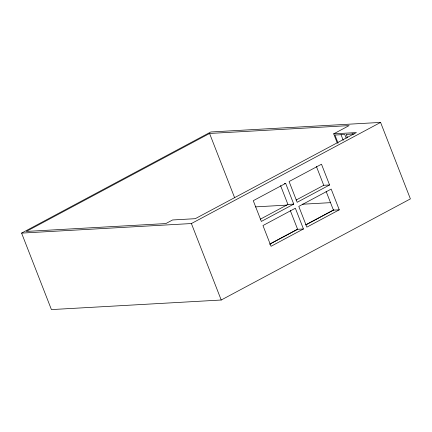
<?xml version="1.0" encoding="UTF-8"?>
<svg xmlns="http://www.w3.org/2000/svg" width="432" height="432" viewBox="0 0 432 432"><rect width="100%" height="100%" fill="white"/><g stroke="black" fill="none" stroke-linecap="round" stroke-linejoin="round"><path stroke-width="0.65" d="M21.6 233.107L210.789 131.981L380.581 122.413L410.4 198.893L221.211 300.019L51.419 309.587L21.6 233.107L191.398 223.544L380.581 122.413M333.698 133.844L349.121 125.599L209.569 133.461L26.287 231.433L165.845 223.571L172.579 219.969L195.259 218.689L356.378 132.565L333.698 133.844L337.343 143.192M285.66 183.368L253.265 200.686L261.355 221.427L293.749 204.109L285.66 183.368L284.364 183.438M260.237 219.235L287.923 204.439L293.749 204.109M296.06 200.086L323.746 185.29L329.573 184.961L321.489 164.219L289.089 181.537L297.178 202.279L329.573 184.961M269.649 244.129L297.594 229.192M305.915 224.748L333.86 209.806M269.93 244.096L297.616 229.3L303.442 228.971L295.353 208.229L262.958 225.547L271.048 246.289L303.442 228.971M305.753 224.948L333.439 210.152L339.266 209.822L331.182 189.081L298.782 206.399L306.871 227.14L339.266 209.822M354.148 133.963L346.264 134.406L347.468 137.489M255.334 206.885L286.87 205.108M302.303 204.239L330.48 202.651M352.156 133.493L352.636 134.725M346.226 138.191L344.785 134.492L334.924 135.049L338.051 143.062M341.059 134.752L343.219 140.297M316.397 166.433L323.746 185.29M326.09 191.295L333.439 210.152M280.568 185.582L287.923 204.439M290.261 210.443L297.616 229.3M209.569 133.461L234.662 197.829M191.398 223.544L221.211 300.019"/></g></svg>
